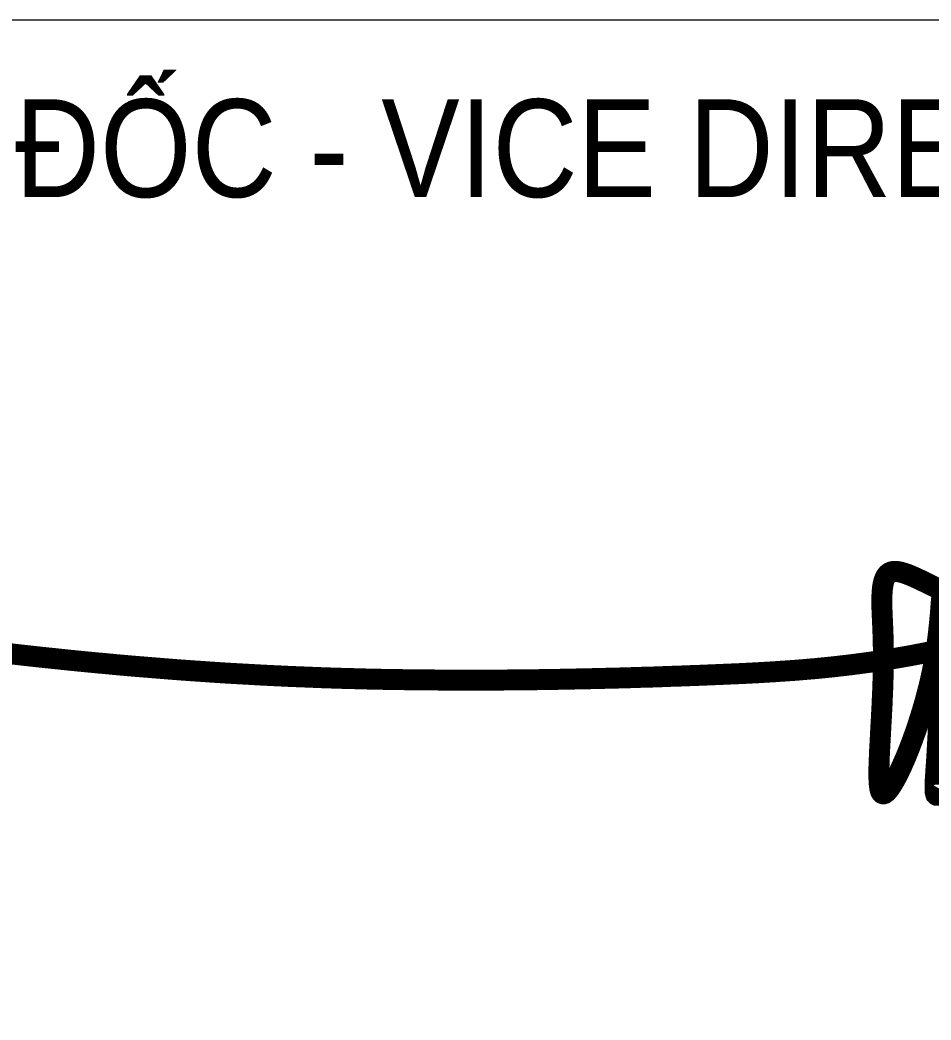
# Model space of a CAD drawing. Header units: millimetres. Extents: x 108335 to 288936, y -578047 to -548347.
# Drawn here: x 185333.7 to 185659.6, y -551808 to -551450.4 of the extents above; entities that cross this region are included whole.
import ezdxf
from ezdxf.enums import TextEntityAlignment as Align

# ---------------------------------------------------------------- set-up
doc = ezdxf.new("R2010")
doc.units = ezdxf.units.MM
doc.header["$MEASUREMENT"] = 0
doc.layers.add('Khungten_LCDI', color=7, linetype='Continuous')
for name, color, linetype, lineweight in [('LC Dim', 8, 'Continuous', 18), ('LC ISO', 153, 'Continuous', 13), ('LC Net thay', 7, 'Continuous', 25), ('LC Text1', 3, 'Continuous', 20)]:
    doc.layers.add(name, color=color, linetype=linetype, lineweight=lineweight)
doc.styles.add('Khungten', font='VHAVAN.TTF', dxfattribs={"width": 0.9, "height": 5000})
doc.styles.add('Title', font='VHBLACK.TTF', dxfattribs={"width": 0.8})

# ---------------------------------------------------------------- blocks, each defined once
blk = doc.blocks.new('a tuan anh')
at = {"layer": 'LC ISO', "const_width": 30}
for points in [[(-1187.4, 20.8), (-1174.9, 19.4), (-1162.5, 18), (-1150, 16.6), (-1137.6, 15.2), (-1125.1, 13.9), (-1112.7, 12.6), (-1100.3, 11.3), (-1087.9, 10), (-1075.5, 8.8), (-1063.1, 7.6), (-1050.7, 6.4), (-1038.3, 5.3), (-1026, 4.1), (-1013.6, 3), (-1001.2, 1.9), (-988.8, 0.9), (-976.4, -0.1), (-964.1, -1.1), (-951.7, -2.1), (-939.3, -3.1), (-926.9, -4), (-914.5, -4.9), (-902.1, -5.7), (-889.7, -6.6), (-877.2, -7.4), (-864.8, -8.2), (-852.3, -8.9), (-839.9, -9.6), (-827.4, -10.3), (-814.9, -11), (-802.4, -11.6), (-789.9, -12.2), (-777.3, -12.8), (-764.8, -13.3), (-752.2, -13.8), (-739.6, -14.3), (-727, -14.8), (-714.3, -15.2), (-701.7, -15.6), (-689, -15.9), (-676.3, -16.3), (-663.6, -16.6), (-650.9, -16.9), (-638.1, -17.1), (-625.4, -17.3), (-612.7, -17.5), (-599.9, -17.7), (-587.1, -17.8), (-574.4, -17.9), (-561.6, -18), (-548.9, -18.1), (-536.1, -18.1), (-523.4, -18.1), (-510.6, -18.1), (-497.9, -18.1), (-485.2, -18), (-472.5, -18), (-459.8, -17.9), (-447.1, -17.8), (-434.5, -17.6), (-421.8, -17.5), (-409.2, -17.3), (-396.6, -17.1), (-384, -16.9), (-371.5, -16.6), (-359, -16.4), (-346.5, -16.1), (-334, -15.8), (-321.6, -15.5), (-309.2, -15.2), (-296.9, -14.9), (-284.6, -14.5), (-272.3, -14.1), (-260.1, -13.8), (-247.9, -13.4), (-235.8, -12.9), (-223.7, -12.5), (-211.7, -12.1), (-199.7, -11.6), (-187.8, -11.2), (-175.9, -10.7), (-164.1, -10.2), (-152.3, -9.7), (-140.6, -9.2), (-128.9, -8.7), (-117.3, -8.1), (-105.6, -7.5), (-93.9, -6.8), (-82.3, -6.1), (-70.6, -5.3), (-58.9, -4.5), (-53, -4.1), (-47.1, -3.6), (-41.2, -3.1), (-35.3, -2.6), (-29.4, -2.1), (-23.5, -1.6), (-17.5, -1), (-11.5, -0.4), (-5.5, 0.2), (0.5, 0.8), (6.5, 1.5), (12.6, 2.2), (18.7, 2.9), (24.8, 3.6), (30.9, 4.4), (37.1, 5.2), (43.3, 6), (49.5, 6.9), (55.7, 7.7), (62, 8.7), (68.3, 9.6), (74.7, 10.6), (81.1, 11.6), (87.5, 12.7), (94, 13.7), (100.5, 14.9), (107.1, 16), (113.7, 17.2), (120.3, 18.5), (127, 19.7), (133.8, 21.1), (140.5, 22.4), (147.4, 23.8), (154.3, 25.3), (161.2, 26.7)], [(157.9, 109.5), (153.9, 111.5), (149.9, 113.5), (145.9, 115.4), (141.9, 117.4), (138.1, 119.3), (136.2, 120.2), (134.3, 121.2), (132.4, 122.1), (130.5, 123), (128.7, 123.9), (126.9, 124.7), (125.1, 125.6), (123.3, 126.4), (121.6, 127.3), (119.8, 128.1), (118.1, 128.8), (116.4, 129.6), (114.8, 130.3), (113.2, 131), (111.5, 131.7), (110, 132.3), (108.4, 132.9), (106.9, 133.5), (105.4, 134), (103.9, 134.5), (102.5, 135), (101, 135.4), (99.7, 135.8), (98.3, 136.2), (97, 136.5), (95.7, 136.8), (94.4, 137), (93.2, 137.1), (92, 137.3), (90.9, 137.3), (89.7, 137.4), (88.6, 137.3), (87.6, 137.3), (86.6, 137.1), (85.6, 136.9), (84.6, 136.7), (83.7, 136.4), (82.9, 136), (82, 135.6), (81.3, 135.1), (80.5, 134.6), (79.8, 134), (79.1, 133.3), (78.4, 132.6), (77.8, 131.9), (77.2, 131.1), (76.7, 130.2), (76.2, 129.3), (75.7, 128.3), (75.2, 127.3), (74.8, 126.3), (74.4, 125.2), (74, 124), (73.6, 122.8), (73.3, 121.6), (73, 120.3), (72.7, 119), (72.5, 117.6), (72.2, 116.2), (72, 114.8), (71.8, 113.3), (71.7, 111.8), (71.5, 110.2), (71.4, 108.7), (71.3, 107), (71.2, 105.4), (71.1, 103.7), (71.1, 102), (71, 100.2), (71, 98.4), (71, 96.6), (71, 94.8), (71, 92.9), (71, 91.1), (71, 89.1), (71, 87.2), (71.1, 85.2), (71.1, 83.3), (71.2, 81.3), (71.3, 79.2), (71.4, 75.1), (71.6, 71), (71.8, 66.7), (72, 62.4), (72.2, 58.1), (72.4, 53.7), (72.5, 49.3), (72.7, 44.9), (72.8, 40.4), (72.9, 36), (73, 31.5), (73.1, 27), (73.1, 22.5), (73.1, 18.1), (73.1, 9.1), (73, 0.1), (72.8, -8.9), (72.6, -17.8), (72.5, -22.2), (72.3, -26.6), (72.2, -31), (72, -35.4), (71.8, -39.8), (71.6, -44.1), (71.5, -48.4), (71.3, -52.7), (71, -56.9), (70.8, -61.1), (70.6, -65.3), (70.4, -69.4), (70.2, -73.5), (70, -77.6), (69.7, -81.6), (69.5, -85.5), (69.3, -89.4), (69.1, -93.3), (68.9, -97.1), (68.7, -100.8), (68.5, -104.5), (68.3, -108.2), (68.1, -111.7), (67.9, -115.2), (67.7, -118.7), (67.6, -122), (67.4, -125.3), (67.3, -128.6), (67.2, -131.7), (67.1, -133.2), (67, -134.8), (67, -136.3), (66.9, -137.8), (66.9, -139.2), (66.9, -140.7), (66.8, -142.1), (66.8, -143.5), (66.8, -144.9), (66.7, -146.2), (66.7, -147.6), (66.7, -148.9), (66.7, -150.2), (66.7, -151.5), (66.7, -152.7), (66.7, -153.9), (66.7, -155.1), (66.7, -156.3), (66.8, -157.5), (66.8, -158.6), (66.8, -159.7), (66.9, -160.8), (66.9, -161.8), (67, -162.9), (67, -163.9), (67.1, -164.8), (67.1, -165.8), (67.2, -166.7), (67.3, -167.6), (67.4, -168.5), (67.5, -169.3), (67.6, -170.1), (67.7, -170.9), (67.8, -171.7), (67.9, -172.4), (68.1, -173.1), (68.2, -173.8), (68.4, -174.4), (68.5, -175.1), (68.7, -175.6), (68.9, -176.2), (69, -176.7), (69.2, -177.2), (69.4, -177.7), (69.6, -178.1), (69.8, -178.5), (70.1, -178.9), (70.3, -179.2), (70.5, -179.5), (70.8, -179.8), (71, -180), (71.3, -180.2), (71.6, -180.4), (71.9, -180.5), (72.1, -180.6), (72.4, -180.7), (72.8, -180.8), (73.1, -180.8), (73.4, -180.7), (73.8, -180.7), (74.1, -180.6), (74.5, -180.4), (74.9, -180.3), (75.2, -180.1), (75.6, -179.8), (76, -179.5), (76.4, -179.2), (76.8, -178.9), (77.3, -178.5), (77.7, -178.2), (78.1, -177.7), (78.6, -177.3), (79.1, -176.8), (79.5, -176.3), (80, -175.7), (80.5, -175.1), (81, -174.5), (81.5, -173.9), (82, -173.2), (82.5, -172.5), (83, -171.8), (83.5, -171), (84, -170.2), (84.6, -169.4), (85.1, -168.6), (85.7, -167.7), (86.2, -166.8), (86.8, -165.9), (87.3, -165), (87.9, -164), (88.5, -163), (89.1, -162), (89.7, -161), (90.3, -159.9), (90.8, -158.8), (91.4, -157.7), (92.1, -156.5), (92.7, -155.4), (93.3, -154.2), (93.9, -153), (94.5, -151.7), (95.1, -150.5), (95.8, -149.2), (96.4, -147.9), (97, -146.6), (97.7, -145.2), (98.3, -143.9), (98.9, -142.5), (99.6, -141.1), (100.2, -139.7), (101.5, -136.7), (102.8, -133.8), (104.2, -130.7), (105.5, -127.6), (106.8, -124.4), (108.1, -121.1), (109.5, -117.7), (110.8, -114.4), (112.1, -110.9), (113.5, -107.4), (114.8, -103.8), (116.1, -100.2), (117.4, -96.5), (118.8, -92.8), (120.1, -89), (121.4, -85.2), (122.7, -81.3), (123.9, -77.4), (125.2, -73.5), (126.4, -69.5), (127.7, -65.5), (128.9, -61.5), (130.1, -57.4), (131.3, -53.3), (132.5, -49.2), (133.6, -45.1), (134.7, -40.9), (135.8, -36.7), (136.9, -32.6), (138, -28.4), (139, -24.2), (140, -20), (141, -15.7), (141.9, -11.5), (142.8, -7.3), (143.7, -3.1), (144.5, 1.1), (145.3, 5.3), (146.1, 9.5), (146.8, 13.7), (147.5, 17.9), (148.2, 22), (148.8, 26.1), (149.4, 30.2), (150, 34.2), (150.5, 38.2), (151.1, 42.2), (151.5, 46.1), (152, 49.9), (152.4, 53.6), (152.6, 55.5), (152.8, 57.3), (153, 59.1), (153.2, 60.9), (153.4, 62.7), (153.5, 64.4), (153.7, 66.1), (153.9, 67.8), (154, 69.5), (154.2, 71.1), (154.3, 72.8), (154.5, 74.4), (154.6, 75.9), (154.7, 77.5), (154.9, 79), (155, 80.5), (155.1, 81.9), (155.2, 83.3), (155.3, 84.7), (155.4, 86.1), (155.5, 87.4), (155.6, 88.7), (155.7, 90), (155.8, 91.2), (155.9, 92.4), (156, 93.5), (156.1, 94.7), (156.1, 95.7), (156.2, 96.8), (156.3, 97.8), (156.4, 98.7)], [(156.3, 28.6), (156.2, 24.5), (156.1, 20.4), (156, 16.3), (155.8, 12.1), (155.7, 7.8), (155.6, 3.5), (155.4, -0.8), (155.3, -5.2), (155.1, -9.6), (154.9, -14.1), (154.8, -18.6), (154.6, -23.1), (154.4, -27.6), (154.3, -32.2), (154.1, -36.8), (153.7, -46), (153.3, -55.3), (152.9, -64.6), (152.4, -73.9), (152, -83.1), (151.5, -92.3), (151.3, -96.9), (151.1, -101.4), (150.8, -105.9), (150.6, -110.4), (150.3, -114.9), (150.1, -119.3), (149.8, -123.7), (149.5, -128.1), (149.3, -132.4), (149, -136.6), (148.7, -140.9), (148.4, -145), (148.2, -149.1), (148, -151.1), (147.9, -153.1), (147.8, -155.1), (147.6, -157), (147.5, -158.9), (147.4, -160.7), (147.3, -162.5), (147.2, -164.3), (147.2, -166), (147.1, -167.6), (147, -169.2), (147, -170.7), (147, -172.1), (147, -172.8), (147, -173.5), (147, -174.1), (147.1, -174.8), (147.1, -175.4), (147.1, -176), (147.2, -176.5), (147.2, -177.1), (147.3, -177.6), (147.3, -178.1), (147.4, -178.6), (147.4, -179), (147.5, -179.4), (147.6, -179.8), (147.7, -180.2), (147.8, -180.6), (147.9, -180.9), (148, -181.2), (148.1, -181.5), (148.3, -181.7), (148.4, -181.9), (148.5, -182.1), (148.7, -182.3), (148.8, -182.4), (149, -182.6), (149.2, -182.7), (149.4, -182.7), (149.5, -182.8), (149.7, -182.8), (149.9, -182.8), (150.1, -182.8), (150.3, -182.8), (150.5, -182.7), (150.8, -182.6), (151, -182.5), (151.2, -182.4), (151.5, -182.2), (151.7, -182.1), (152, -181.9), (152.2, -181.7), (152.5, -181.4), (152.7, -181.2), (153, -180.9), (153.3, -180.6), (153.6, -180.3), (153.8, -180), (154.4, -179.3), (155, -178.5), (155.7, -177.6), (156.3, -176.7), (156.9, -175.7)]]:
    blk.add_lwpolyline(points, dxfattribs=at)
blk = doc.blocks.new('Nha o can bo nhan vien Trung doan')
at = {"layer": 'Khungten_LCDI', "color": 9, "lineweight": 15}
blk.add_lwpolyline([(36750, 446.3), (40450, 446.3), (40450, 2437.2), (36750, 2437.2)], close=True, dxfattribs=at)
at = {"layer": 'LC Dim'}
blk.add_blockref('a tuan anh', (39154.9, 1511.1), dxfattribs=at)
at = {"color": 7, "style": 'Khungten', "width": 0.9}
blk.add_text('P. gi¸m ®èc - VICE director', height=140, dxfattribs=at).set_placement((38565.6, 2183.9), align=Align.CENTER)
at = {"color": 7, "style": 'Khungten', "width": 0.8}
for tag, p in [('REVISION', (39498.8, -10746.3)), ('NGAYHT', (39546.1, -11609.4))]:
    blk.add_attdef(tag, text='', height=200, dxfattribs=at).set_placement(p, align=Align.CENTER)
at = {"layer": 'LC Text1', "style": 'Title', "width": 1.485915}
for tag, p, p2 in [('TENBANVE1', (36912.7, -8885.8), (40339.1, -8885.8)), ('TENBANVE2', (36912.7, -9562.5), (40339.1, -9562.5))]:
    blk.add_attdef(tag, text='', height=250, dxfattribs=at).set_placement(p, p2, align=Align.FIT)
at = {"layer": 'LC Text1', "style": 'Title', "width": 0.7}
blk.add_attdef('SOBANVE', text='', height=250, dxfattribs=at).set_placement((39562, -13896.2), align=Align.CENTER)

msp = doc.modelspace()

# ---------------------------------------------------------------- block references
at = {"layer": 'LC Net thay', "xscale": 0.2500028331738406, "yscale": 0.2500028331738406, "zscale": 0.2500028331738406}
msp.add_blockref('Nha o can bo nhan vien Trung doan', (175835.47, -552059.74, 0), dxfattribs=at)

doc.saveas('drawing.dxf')
